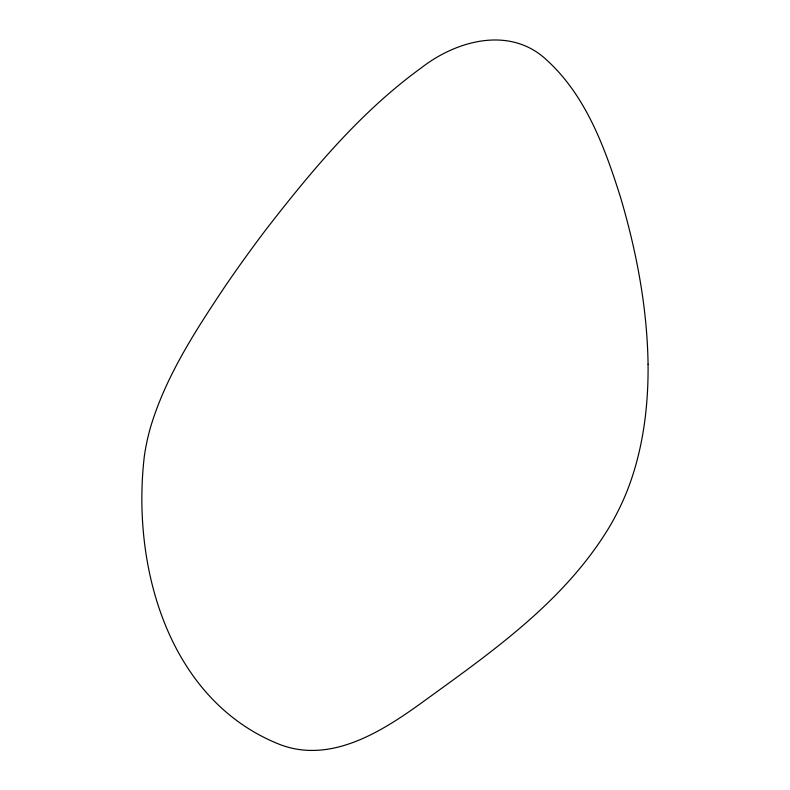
<?xml version="1.0" encoding="UTF-8"?>
<svg xmlns="http://www.w3.org/2000/svg" width="790" height="790" viewBox="0 0 790 790"><rect width="100%" height="100%" fill="white"/><g stroke="black" fill="none" stroke-linecap="round" stroke-linejoin="round"><path stroke-width="1.19" d="M648.067 364.229C648.452 404.608 643.554 445.382 629.907 483.539A381.086 281.418 -6.6 0 1 608.744 528.036C563.3 602.81 489.751 653.36 420.29 703.791C380.217 732.597 329.193 764.384 278.416 743.933C167.757 699.061 131.535 565.63 144.294 456.581A365.75 270.091 -6.6 0 1 150.772 426.442C166.167 375.566 195.644 330.526 224.864 286.681A1798.721 1328.276 -6.6 0 1 267.454 227.648C312.791 169.356 360.902 111.676 421.05 68.039C456.867 40.053 510.933 25.517 547.391 60.682C586.131 96.262 604.706 147.532 620.269 196.453C636.434 250.914 647.217 307.31 648.067 364.229"/></g></svg>
